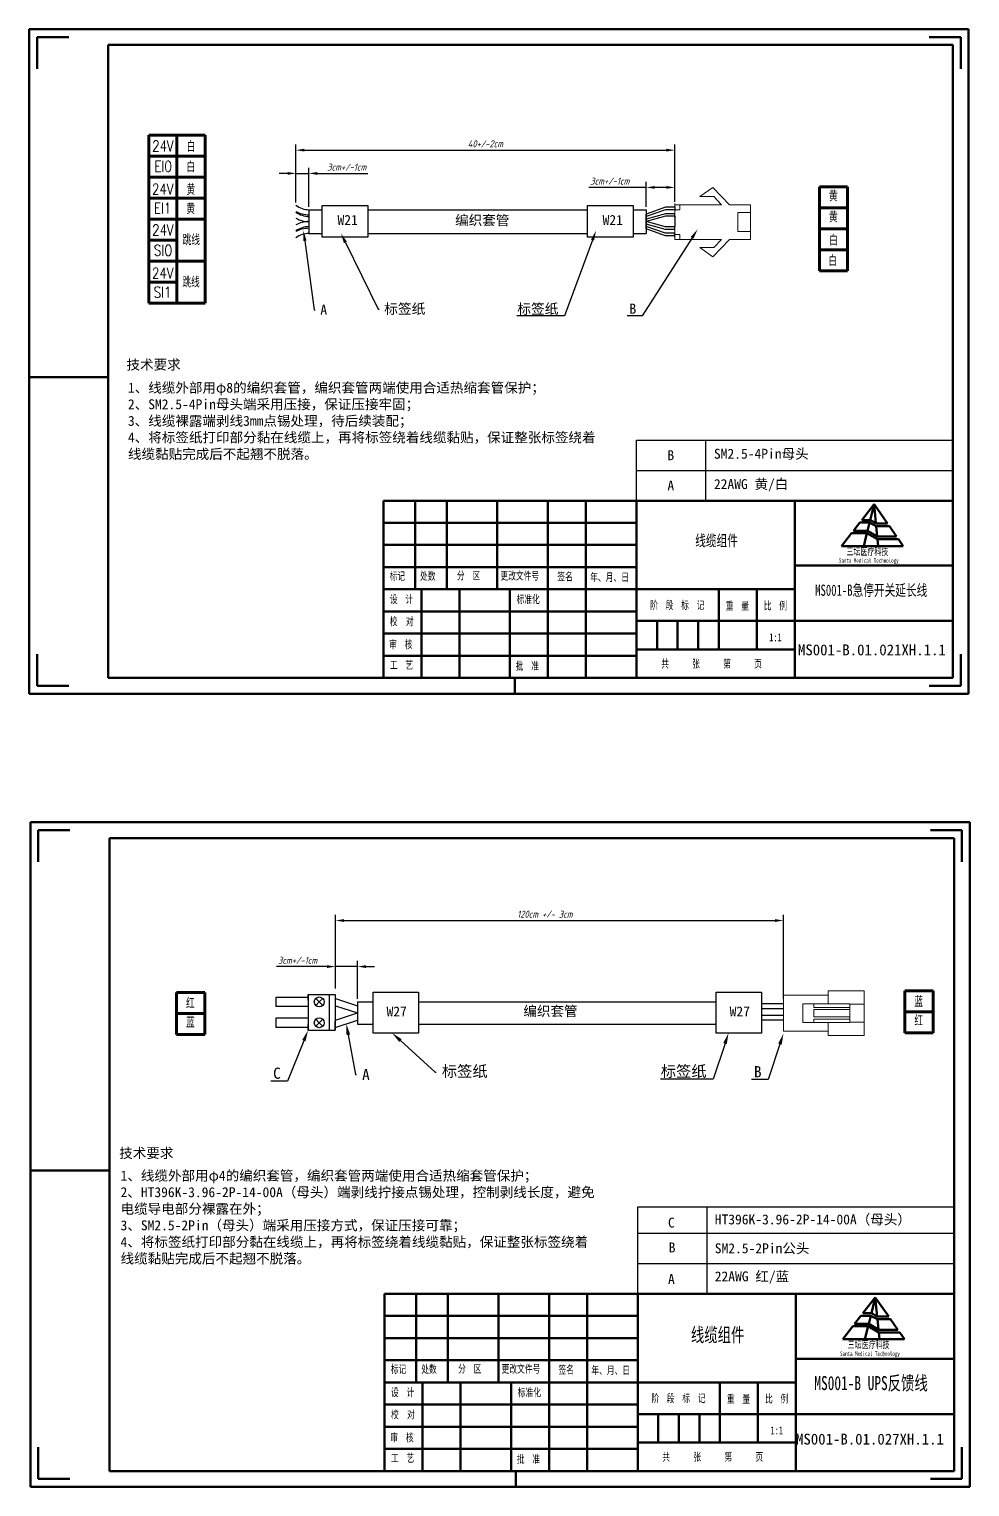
# Model space of a CAD drawing. Header units: millimetres. Extents: x 15931 to 18096, y 1463 to 3040.
# Drawn here: x 16667 to 17003, y 1718 to 2238 of the extents above; entities that cross this region are included whole.
import ezdxf
from ezdxf import colors
from ezdxf.entities.mleader import LeaderData, LeaderLine
from ezdxf.enums import TextEntityAlignment as Align
from ezdxf.math import Vec2, Vec3

# ---------------------------------------------------------------- set-up
doc = ezdxf.new("R2010")
doc.units = ezdxf.units.MM
doc.layers.add('7标注层', color=4, linetype='Continuous')
doc.layers.add('dim', color=82, linetype='Continuous', lineweight=9)
doc.layers.add('总内框线', color=7, linetype='Continuous', lineweight=50)
doc.styles.add('GB', font='gbeitc.shx', dxfattribs={"bigfont": 'gbcbig.shx'})
doc.styles.add('SLDTEXTSTYLE1', font='TXT', dxfattribs={"width": 0.7})
doc.styles.get("Standard").update_dxf_attribs({"font": 'simfang.ttf'})
doc.styles.add('TXT08', font='txt.shx', dxfattribs={"width": 0.8, "bigfont": 'gbcbig.shx'})
doc.dimstyles.new('GB', dxfattribs={"dimtxt": 2.5, "dimasz": 3, "dimexe": 2, "dimexo": 1, "dimgap": 1, "dimtad": 1, "dimtoh": 1, "dimdsep": 46, "dimtxsty": 'GB', "dimcen": 2.5, "dimclrd": 1, "dimclre": 3, "dimclrt": 6, "dimadec": 0, "dimazin": 0, "dimtfac": 1, "dimtmove": 0, "dimatfit": 3, "dimfxl": 4, "dimarcsym": 0})

# ---------------------------------------------------------------- blocks, each defined once
blk = doc.blocks.new('*D376')
at = {"color": 3, "lineweight": -2, "transparency": 16777216}
for p, q in [((16762.33, 2176.34), (16762.33, 2197.05)), ((16897.7, 2176.55), (16897.7, 2197.05))]:
    blk.add_line(p, q, dxfattribs=at)
at = {"color": 1, "lineweight": -2, "transparency": 16777216}
blk.add_line((16765.33, 2195.05), (16894.7, 2195.05), dxfattribs=at)
at = {"color": 1, "transparency": 16777216}
for points in [[(16765.33, 2195.55), (16765.33, 2194.55), (16762.33, 2195.05)], [(16894.7, 2195.55), (16894.7, 2194.55), (16897.7, 2195.05)]]:
    blk.add_solid(points, dxfattribs=at)
at = {"layer": 'Defpoints', "color": 0, "transparency": 16777216}
for p in [(16897.7, 2195.05), (16762.33, 2175.34), (16897.7, 2175.55)]:
    blk.add_point(p, dxfattribs=at)
at = {"color": 6, "transparency": 16777216, "insert": (16830.02, 2197.3), "char_height": 2.5, "attachment_point": 5, "style": 'GB'}
blk.add_mtext('40+/-2cm', dxfattribs=at)
blk = doc.blocks.new('*D377')
at = {"layer": '7标注层', "color": 3, "lineweight": -2, "transparency": 16777216}
for p, q in [((16762.33, 2176.34), (16762.33, 2188.74)), ((16766.93, 2174.78), (16766.93, 2188.74))]:
    blk.add_line(p, q, dxfattribs=at)
at = {"layer": '7标注层', "color": 1, "lineweight": -2, "transparency": 16777216}
for p, q in [((16759.33, 2186.74), (16756.33, 2186.74)), ((16762.33, 2186.74), (16766.93, 2186.74)), ((16769.93, 2186.74), (16788, 2186.74))]:
    blk.add_line(p, q, dxfattribs=at)
at = {"layer": '7标注层', "color": 1, "transparency": 16777216}
for points in [[(16759.33, 2187.24), (16759.33, 2186.24), (16762.33, 2186.74)], [(16769.93, 2187.24), (16769.93, 2186.24), (16766.93, 2186.74)]]:
    blk.add_solid(points, dxfattribs=at)
at = {"layer": 'Defpoints', "color": 0, "transparency": 16777216}
for p in [(16766.93, 2186.74), (16762.33, 2175.34), (16766.93, 2173.78)]:
    blk.add_point(p, dxfattribs=at)
at = {"layer": '7标注层', "color": 6, "transparency": 16777216, "insert": (16780.47, 2188.99), "char_height": 2.5, "attachment_point": 5, "style": 'GB'}
blk.add_mtext('3cm+/-1cm', dxfattribs=at)
blk = doc.blocks.new('*D378')
at = {"layer": '7标注层', "color": 1, "lineweight": -2, "transparency": 16777216}
for p, q in [((16887.46, 2181.74), (16866.94, 2181.74)), ((16894.7, 2181.74), (16890.46, 2181.74))]:
    blk.add_line(p, q, dxfattribs=at)
at = {"layer": '7标注层', "color": 3, "lineweight": -2, "transparency": 16777216}
for p, q in [((16887.46, 2174.78), (16887.46, 2183.74)), ((16897.7, 2176.55), (16897.7, 2183.74))]:
    blk.add_line(p, q, dxfattribs=at)
at = {"layer": '7标注层', "color": 1, "transparency": 16777216}
for points in [[(16890.46, 2182.24), (16890.46, 2181.24), (16887.46, 2181.74)], [(16894.7, 2182.24), (16894.7, 2181.24), (16897.7, 2181.74)]]:
    blk.add_solid(points, dxfattribs=at)
at = {"layer": 'Defpoints', "color": 0, "transparency": 16777216}
for p in [(16897.7, 2181.74), (16887.46, 2173.78), (16897.7, 2175.55)]:
    blk.add_point(p, dxfattribs=at)
at = {"layer": '7标注层', "color": 6, "transparency": 16777216, "insert": (16874.47, 2183.99), "char_height": 2.5, "attachment_point": 5, "style": 'GB'}
blk.add_mtext('3cm+/-1cm', dxfattribs=at)
blk = doc.blocks.new('*D401')
at = {"color": 1, "lineweight": -2, "transparency": 16777216}
for p, q in [((16773.45, 1903.43), (16755.38, 1903.43)), ((16784.37, 1903.43), (16776.45, 1903.43)), ((16787.37, 1903.43), (16790.37, 1903.43))]:
    blk.add_line(p, q, dxfattribs=at)
at = {"color": 3, "lineweight": -2, "transparency": 16777216}
for p, q in [((16776.45, 1895.62), (16776.45, 1905.43)), ((16784.37, 1891.87), (16784.37, 1905.43))]:
    blk.add_line(p, q, dxfattribs=at)
at = {"color": 1, "transparency": 16777216}
for points in [[(16773.45, 1903.93), (16773.45, 1902.93), (16776.45, 1903.43)], [(16787.37, 1903.93), (16787.37, 1902.93), (16784.37, 1903.43)]]:
    blk.add_solid(points, dxfattribs=at)
at = {"layer": 'Defpoints', "color": 0, "transparency": 16777216}
for p in [(16776.45, 1903.43), (16776.45, 1894.62), (16784.37, 1890.87)]:
    blk.add_point(p, dxfattribs=at)
at = {"color": 6, "transparency": 16777216, "insert": (16762.91, 1905.68), "char_height": 2.5, "attachment_point": 5, "style": 'GB'}
blk.add_mtext('3cm+/-1cm', dxfattribs=at)
blk = doc.blocks.new('*D400')
at = {"color": 3, "lineweight": -2, "transparency": 16777216}
for p, q in [((16776.45, 1895.62), (16776.45, 1921.88)), ((16936.53, 1891.87), (16936.53, 1921.88))]:
    blk.add_line(p, q, dxfattribs=at)
at = {"color": 1, "lineweight": -2, "transparency": 16777216}
blk.add_line((16779.45, 1919.88), (16933.53, 1919.88), dxfattribs=at)
at = {"color": 1, "transparency": 16777216}
for points in [[(16779.45, 1920.38), (16779.45, 1919.38), (16776.45, 1919.88)], [(16933.53, 1920.38), (16933.53, 1919.38), (16936.53, 1919.88)]]:
    blk.add_solid(points, dxfattribs=at)
at = {"layer": 'Defpoints', "color": 0, "transparency": 16777216}
for p in [(16936.53, 1919.88), (16776.45, 1894.62), (16936.53, 1890.87)]:
    blk.add_point(p, dxfattribs=at)
at = {"color": 6, "transparency": 16777216, "insert": (16851.26, 1922.13), "char_height": 2.5, "attachment_point": 5, "style": 'GB'}
blk.add_mtext('120cm +/- 3cm', dxfattribs=at)

msp = doc.modelspace()

# ---------------------------------------------------------------- linework, layer by layer
at = {"color": 3, "lineweight": 60}
for p, q in [((16709.775, 2200.427), (16709.775, 2185.427)), ((16719.807, 2200.427), (16709.775, 2200.427)), ((16719.807, 2200.427), (16719.807, 2185.427)), ((16729.84, 2200.427), (16719.807, 2200.427)), ((16719.807, 2200.427), (16719.807, 2185.427)), ((16729.84, 2200.427), (16729.84, 2185.427)), ((16719.807, 2192.927), (16709.775, 2192.927)), ((16729.84, 2192.927), (16719.807, 2192.927)), ((16719.807, 2185.427), (16709.775, 2185.427)), ((16709.775, 2170.427), (16709.775, 2185.427)), ((16729.84, 2185.427), (16719.807, 2185.427)), ((16719.807, 2170.427), (16719.807, 2185.427)), ((16719.807, 2170.427), (16719.807, 2185.427)), ((16719.807, 2185.427), (16719.807, 2170.427)), ((16729.84, 2170.427), (16729.84, 2185.427)), ((16729.84, 2185.427), (16729.84, 2170.427)), ((16949.393, 2181.965), (16949.393, 2166.965)), ((16959.425, 2181.965), (16949.393, 2181.965)), ((16949.393, 2181.965), (16949.393, 2166.965)), ((16959.425, 2181.965), (16959.425, 2166.965)), ((16719.807, 2177.927), (16709.775, 2177.927)), ((16729.84, 2177.927), (16719.807, 2177.927)), ((16959.425, 2174.465), (16949.393, 2174.465)), ((16719.807, 2170.427), (16709.775, 2170.427)), ((16709.775, 2170.427), (16709.775, 2155.427)), ((16719.807, 2170.427), (16709.775, 2170.427)), ((16729.84, 2170.427), (16719.807, 2170.427)), ((16719.807, 2170.427), (16719.807, 2155.427)), ((16729.84, 2170.427), (16719.807, 2170.427)), ((16719.807, 2170.427), (16719.807, 2155.427)), ((16729.84, 2170.427), (16729.84, 2155.427)), ((16959.425, 2166.965), (16949.393, 2166.965)), ((16949.393, 2166.965), (16949.393, 2151.965)), ((16959.425, 2166.965), (16949.393, 2166.965)), ((16949.393, 2166.965), (16949.393, 2151.965)), ((16959.425, 2166.965), (16959.425, 2151.965)), ((16719.807, 2162.927), (16709.775, 2162.927)), ((16959.425, 2159.465), (16949.393, 2159.465)), ((16949.393, 2159.465), (16949.393, 2151.965)), ((16949.393, 2159.465), (16949.393, 2151.965)), ((16959.425, 2159.465), (16959.425, 2151.965)), ((16719.807, 2155.427), (16709.775, 2155.427)), ((16709.775, 2140.427), (16709.775, 2155.427)), ((16729.84, 2155.427), (16719.807, 2155.427)), ((16719.807, 2140.427), (16719.807, 2155.427)), ((16719.807, 2140.427), (16719.807, 2155.427)), ((16719.807, 2155.427), (16719.807, 2140.427)), ((16729.84, 2140.427), (16729.84, 2155.427)), ((16729.84, 2155.427), (16729.84, 2140.427)), ((16959.425, 2151.965), (16949.393, 2151.965)), ((16719.807, 2147.927), (16709.775, 2147.927)), ((16719.807, 2140.427), (16709.775, 2140.427)), ((16729.84, 2140.427), (16719.807, 2140.427)), ((16729.722, 1894.173), (16719.69, 1894.173)), ((16719.69, 1879.173), (16719.69, 1894.173)), ((16729.722, 1894.173), (16729.722, 1879.173)), ((16989.977, 1894.778), (16979.945, 1894.778)), ((16979.945, 1879.778), (16979.945, 1894.778)), ((16989.977, 1894.778), (16989.977, 1879.778)), ((16729.722, 1886.673), (16719.69, 1886.673)), ((16989.977, 1887.278), (16979.945, 1887.278)), ((16989.977, 1879.778), (16979.945, 1879.778)), ((16729.722, 1879.173), (16719.69, 1879.173))]:
    msp.add_line(p, q, dxfattribs=at)
at = {"color": 7, "linetype": 'Continuous', "lineweight": 15}
for p, q in [((16911.342, 2181.735), (16906.64, 2178.44)), ((16917.281, 2175.548), (16911.342, 2181.735)), ((16906.64, 2178.44), (16911.597, 2178.44)), ((16911.597, 2178.44), (16914.373, 2175.548)), ((16897.702, 2163.141), (16897.702, 2175.941)), ((16899.502, 2175.548), (16897.702, 2175.548)), ((16897.702, 2175.548), (16897.702, 2173.748)), ((16897.702, 2173.748), (16899.502, 2173.748)), ((16897.702, 2164.973), (16897.702, 2173.748)), ((16899.502, 2173.748), (16899.502, 2175.548)), ((16899.502, 2175.548), (16914.373, 2175.548)), ((16917.281, 2175.548), (16924.702, 2175.548)), ((16924.702, 2172.735), (16920.202, 2172.735)), ((16920.202, 2172.735), (16920.202, 2165.985)), ((16924.702, 2172.735), (16924.702, 2175.548)), ((16924.702, 2172.735), (16924.702, 2165.985)), ((16924.702, 2165.985), (16920.202, 2165.985)), ((16924.702, 2163.173), (16924.702, 2165.985)), ((16899.502, 2164.973), (16897.702, 2164.973)), ((16897.702, 2164.973), (16897.702, 2163.173)), ((16897.702, 2163.173), (16899.502, 2163.173)), ((16899.502, 2163.173), (16899.502, 2164.973)), ((16899.502, 2163.173), (16914.373, 2163.173)), ((16911.342, 2156.985), (16917.281, 2163.173)), ((16914.373, 2163.173), (16911.597, 2160.28)), ((16917.281, 2163.173), (16924.702, 2163.173)), ((16906.64, 2160.28), (16911.342, 2156.985)), ((16911.597, 2160.28), (16906.64, 2160.28)), ((16936.53, 1880.38), (16936.53, 1893.18)), ((16936.53, 1893.18), (16952.53, 1893.18)), ((16947.41, 1890.14), (16943.41, 1890.14)), ((16943.41, 1890.14), (16943.41, 1883.42)), ((16947.41, 1890.14), (16947.41, 1888.86)), ((16960.21, 1890.14), (16947.41, 1890.14)), ((16965.33, 1894.78), (16952.53, 1894.78)), ((16952.53, 1894.78), (16952.53, 1890.14)), ((16960.21, 1888.86), (16960.21, 1890.14)), ((16965.33, 1894.78), (16965.33, 1889.98)), ((16947.41, 1888.86), (16960.21, 1888.86)), ((16960.21, 1888.06), (16947.41, 1888.06)), ((16947.41, 1888.06), (16947.41, 1885.5)), ((16947.41, 1885.5), (16960.21, 1885.5)), ((16965.33, 1889.98), (16960.21, 1889.98)), ((16960.21, 1888.86), (16960.21, 1888.06)), ((16960.21, 1885.5), (16960.21, 1888.06)), ((16960.21, 1885.5), (16960.21, 1884.7)), ((16965.33, 1883.58), (16965.33, 1889.98)), ((16936.53, 1880.38), (16952.53, 1880.38)), ((16947.41, 1883.42), (16943.41, 1883.42)), ((16960.21, 1884.7), (16947.41, 1884.7)), ((16947.41, 1884.7), (16947.41, 1883.42)), ((16947.41, 1883.42), (16960.21, 1883.42)), ((16952.53, 1883.42), (16952.53, 1878.78)), ((16960.21, 1883.42), (16960.21, 1884.7)), ((16960.21, 1883.58), (16965.33, 1883.58)), ((16965.33, 1883.58), (16965.33, 1878.78)), ((16965.33, 1878.78), (16952.53, 1878.78))]:
    msp.add_line(p, q, dxfattribs=at)
for p, q in [((16766.932, 2173.783), (16766.932, 2165.313)), ((16766.932, 2173.783), (16771.735, 2173.783)), ((16788.066, 2173.783), (16809.28, 2173.783)), ((16788.066, 2173.783), (16843.634, 2173.783)), ((16843.634, 2173.783), (16866.447, 2173.783)), ((16882.778, 2173.783), (16887.464, 2173.783)), ((16894.397, 2174.662), (16887.464, 2172.215)), ((16887.464, 2173.783), (16887.464, 2165.313)), ((16894.397, 2173.773), (16887.464, 2171.326)), ((16894.397, 2172.329), (16887.464, 2170.437)), ((16887.464, 2171.326), (16887.464, 2172.215)), ((16894.397, 2171.416), (16887.464, 2169.548)), ((16887.464, 2170.437), (16887.464, 2171.326)), ((16897.702, 2174.662), (16894.397, 2174.662)), ((16897.702, 2173.773), (16894.397, 2173.773)), ((16897.702, 2172.329), (16894.397, 2172.329)), ((16897.702, 2171.416), (16894.397, 2171.416)), ((16897.702, 2174.743), (16897.702, 2173.321)), ((16897.702, 2170.985), (16897.702, 2172.407)), ((16897.702, 2171.416), (16897.702, 2167.666)), ((16887.464, 2169.548), (16887.464, 2170.437)), ((16894.397, 2167.666), (16887.464, 2169.548)), ((16887.464, 2168.659), (16887.464, 2169.548)), ((16894.397, 2166.753), (16887.464, 2168.659)), ((16887.464, 2167.771), (16887.464, 2168.659)), ((16887.464, 2166.882), (16887.464, 2167.771)), ((16894.397, 2165.334), (16887.464, 2167.771)), ((16894.397, 2164.422), (16887.464, 2166.882)), ((16897.702, 2167.666), (16894.397, 2167.666)), ((16897.702, 2166.753), (16894.397, 2166.753)), ((16897.702, 2170.985), (16897.702, 2167.735)), ((16897.702, 2170.985), (16897.702, 2168.097)), ((16897.702, 2166.313), (16897.702, 2167.735)), ((16766.932, 2165.313), (16771.735, 2165.313)), ((16788.066, 2165.313), (16809.28, 2165.313)), ((16788.066, 2165.313), (16840.853, 2165.313)), ((16840.853, 2165.313), (16866.447, 2165.313)), ((16882.778, 2165.313), (16887.464, 2165.313)), ((16897.702, 2165.334), (16894.397, 2165.334)), ((16897.702, 2164.422), (16894.397, 2164.422)), ((16897.702, 2163.977), (16897.702, 2165.399)), ((16884.017, 2080.668), (16884.017, 2091.496)), ((16884.017, 2091.496), (16997.096, 2091.496)), ((16908.816, 2080.668), (16908.816, 2091.496)), ((16884.017, 2069.84), (16884.017, 2080.668)), ((16884.017, 2080.668), (16997.096, 2080.668)), ((16908.816, 2069.84), (16908.816, 2080.668)), ((16766.655, 1892.447), (16755.142, 1892.447)), ((16755.142, 1892.447), (16755.142, 1890.24)), ((16755.142, 1892.447), (16755.142, 1889.188)), ((16766.655, 1893.514), (16766.655, 1880.665)), ((16766.655, 1893.514), (16776.298, 1893.514)), ((16766.655, 1891.381), (16766.655, 1893.514)), ((16770.64, 1890.818), (16769.398, 1892.059)), ((16770.64, 1890.818), (16769.398, 1889.576)), ((16770.64, 1890.818), (16771.881, 1892.059)), ((16770.64, 1890.818), (16771.881, 1889.576)), ((16774.154, 1893.514), (16774.154, 1880.665)), ((16776.298, 1893.514), (16776.298, 1880.665)), ((16776.298, 1893.514), (16776.298, 1887.089)), ((16776.298, 1893.514), (16776.298, 1890.301)), ((16776.449, 1892.034), (16784.368, 1889.443)), ((16784.368, 1890.868), (16784.368, 1882.846)), ((16784.368, 1890.868), (16789.914, 1890.868)), ((16806.135, 1890.868), (16912.499, 1890.868)), ((16928.721, 1892.72), (16928.721, 1881.128)), ((16936.53, 1890.08), (16928.721, 1890.08)), ((16766.655, 1889.188), (16755.142, 1889.188)), ((16755.142, 1884.991), (16755.142, 1881.731)), ((16766.655, 1884.991), (16755.142, 1884.991)), ((16776.298, 1887.089), (16776.298, 1880.665)), ((16776.449, 1889.447), (16784.368, 1886.857)), ((16776.449, 1884.266), (16784.368, 1886.857)), ((16784.368, 1889.443), (16784.368, 1886.857)), ((16784.368, 1886.857), (16784.368, 1884.27)), ((16936.53, 1888.311), (16928.721, 1888.311)), ((16936.53, 1885.952), (16928.721, 1885.952)), ((16766.655, 1881.731), (16755.142, 1881.731)), ((16766.655, 1880.665), (16766.655, 1882.797)), ((16766.655, 1880.665), (16776.298, 1880.665)), ((16770.64, 1883.361), (16769.398, 1884.602)), ((16770.64, 1883.361), (16769.398, 1882.119)), ((16770.64, 1883.361), (16771.881, 1884.602)), ((16770.64, 1883.361), (16771.881, 1882.119)), ((16776.293, 1881.679), (16784.368, 1884.27)), ((16776.298, 1880.665), (16776.298, 1883.877)), ((16784.368, 1882.846), (16789.914, 1882.846)), ((16806.135, 1882.846), (16910.122, 1882.846)), ((16875.423, 1882.846), (16912.499, 1882.846)), ((16936.53, 1884.34), (16928.721, 1884.34)), ((16884.444, 1786.555), (16884.444, 1817.562)), ((16884.444, 1817.562), (16997.523, 1817.562)), ((16909.242, 1786.555), (16909.242, 1817.562)), ((16884.444, 1808.21), (16997.523, 1808.21)), ((16884.444, 1797.382), (16997.523, 1797.382))]:
    msp.add_line(p, q)
for points in [[(16771.735, 2175.233), (16788.066, 2175.233), (16788.066, 2164.009), (16771.735, 2164.009)], [(16866.447, 2175.233), (16882.778, 2175.233), (16882.778, 2164.009), (16866.447, 2164.009)], [(16789.914, 1894.33), (16806.135, 1894.33), (16806.135, 1879.7), (16789.914, 1879.7)], [(16912.499, 1894.33), (16928.721, 1894.33), (16928.721, 1879.7), (16912.499, 1879.7)]]:
    msp.add_lwpolyline(points, close=True)
for centre in [(16770.64, 1890.818), (16770.64, 1883.361)]:
    msp.add_circle(centre, 1.756)
for centre, radius, start, end in [((16766.986, 2181.506), 7.723, 232.92852, 269.59496), ((16766.844, 2181.157), 9.18, 240.55069, 270.54564), ((16766.986, 2179.077), 7.723, 232.92852, 269.59496), ((16766.844, 2178.728), 9.18, 240.55069, 270.54564), ((16766.844, 2160.369), 9.18, 89.45436, 119.44931), ((16766.986, 2160.02), 7.723, 90.40504, 127.07148), ((16766.844, 2157.94), 9.18, 89.45436, 119.44931), ((16766.986, 2157.591), 7.723, 90.40504, 127.07148)]:
    msp.add_arc(centre, radius, start, end)
at = {"layer": '总内框线', "color": 4}
for p, q in [((16666.99, 2238.262), (17002.704, 2238.262)), ((16666.99, 2000.889), (16666.99, 2238.262)), ((17002.704, 2238.262), (17002.704, 2000.889)), ((17002.704, 2000.889), (16666.99, 2000.889)), ((16667.417, 1954.977), (17003.131, 1954.977)), ((16667.417, 1717.603), (16667.417, 1954.977)), ((17003.131, 1954.977), (17003.131, 1717.603)), ((17003.131, 1717.603), (16667.417, 1717.603))]:
    msp.add_line(p, q, dxfattribs=at)
at = {"layer": '总内框线'}
for p, q in [((16669.816, 2235.436), (16681.119, 2235.436)), ((16669.816, 2235.436), (16669.816, 2224.133)), ((16999.894, 2235.443), (16988.59, 2235.443)), ((16999.894, 2235.443), (16999.894, 2224.139)), ((16695.249, 2232.611), (16997.052, 2232.611)), ((16695.249, 2006.541), (16695.249, 2232.611)), ((16997.052, 2232.611), (16997.052, 2006.541)), ((16666.99, 2113.924), (16695.249, 2113.924)), ((16793.589, 2069.84), (16997.052, 2069.84)), ((16793.589, 2006.541), (16793.589, 2069.84)), ((16804.893, 2069.84), (16804.893, 2038.19)), ((16816.196, 2069.84), (16816.196, 2038.19)), ((16834.282, 2069.84), (16834.282, 2038.19)), ((16852.368, 2069.84), (16852.368, 2038.19)), ((16865.932, 2069.84), (16865.932, 2006.541)), ((16884.017, 2069.84), (16884.017, 2006.541)), ((16940.535, 2006.541), (16940.535, 2069.84)), ((16997.052, 2069.84), (16997.052, 2006.541)), ((16793.589, 2061.928), (16884.017, 2061.928)), ((16793.589, 2054.015), (16884.017, 2054.015)), ((16940.535, 2046.668), (16997.052, 2046.668)), ((16793.589, 2046.103), (16884.017, 2046.103)), ((16793.589, 2038.19), (16940.535, 2038.19)), ((16807.154, 2038.19), (16807.154, 2006.541)), ((16820.718, 2038.19), (16820.718, 2006.541)), ((16838.803, 2038.19), (16838.803, 2006.541)), ((16852.368, 2038.19), (16852.368, 2006.541)), ((16913.406, 2016.714), (16913.406, 2038.19)), ((16926.971, 2016.714), (16926.971, 2038.19)), ((16793.589, 2030.278), (16884.017, 2030.278)), ((16884.017, 2026.887), (16940.535, 2026.887)), ((16891.365, 2026.887), (16891.365, 2016.714)), ((16898.712, 2026.887), (16898.712, 2016.714)), ((16906.059, 2026.887), (16906.059, 2016.714)), ((16940.535, 2026.887), (16997.052, 2026.887)), ((16793.589, 2022.365), (16884.017, 2022.365)), ((16669.816, 2003.715), (16669.816, 2015.018)), ((16884.017, 2016.714), (16940.535, 2016.714)), ((16999.894, 2003.709), (16999.894, 2015.012)), ((16793.589, 2014.453), (16884.017, 2014.453)), ((16997.052, 2006.541), (16695.249, 2006.541)), ((16997.052, 2006.541), (16793.589, 2006.541)), ((16840.499, 2006.541), (16840.499, 2000.889)), ((16669.816, 2003.715), (16681.119, 2003.715)), ((16999.894, 2003.709), (16988.59, 2003.709)), ((16670.242, 1952.151), (16681.546, 1952.151)), ((16670.242, 1952.151), (16670.242, 1940.847)), ((16695.675, 1949.325), (16997.479, 1949.325)), ((16695.675, 1723.255), (16695.675, 1949.325)), ((17000.32, 1952.157), (16989.017, 1952.157)), ((16997.479, 1949.325), (16997.479, 1723.255)), ((17000.32, 1952.157), (17000.32, 1940.853)), ((16667.417, 1830.638), (16695.675, 1830.638)), ((16794.016, 1786.555), (16997.479, 1786.555)), ((16794.016, 1723.255), (16794.016, 1786.555)), ((16805.319, 1786.555), (16805.319, 1754.905)), ((16816.623, 1786.555), (16816.623, 1754.905)), ((16834.708, 1786.555), (16834.708, 1754.905)), ((16852.794, 1786.555), (16852.794, 1754.905)), ((16866.358, 1786.555), (16866.358, 1723.255)), ((16884.444, 1786.555), (16884.444, 1723.255)), ((16940.961, 1723.255), (16940.961, 1786.555)), ((16997.479, 1786.555), (16997.479, 1723.255)), ((16794.016, 1778.642), (16884.444, 1778.642)), ((16794.016, 1770.73), (16884.444, 1770.73)), ((16794.016, 1762.817), (16884.444, 1762.817)), ((16940.961, 1763.382), (16997.479, 1763.382)), ((16794.016, 1754.905), (16940.961, 1754.905)), ((16807.58, 1754.905), (16807.58, 1723.255)), ((16821.144, 1754.905), (16821.144, 1723.255)), ((16839.23, 1754.905), (16839.23, 1723.255)), ((16852.794, 1754.905), (16852.794, 1723.255)), ((16913.833, 1733.428), (16913.833, 1754.905)), ((16927.397, 1733.428), (16927.397, 1754.905)), ((16794.016, 1746.992), (16884.444, 1746.992)), ((16794.016, 1739.08), (16884.444, 1739.08)), ((16884.444, 1743.601), (16940.961, 1743.601)), ((16891.791, 1743.601), (16891.791, 1733.428)), ((16899.138, 1743.601), (16899.138, 1733.428)), ((16906.486, 1743.601), (16906.486, 1733.428)), ((16940.961, 1743.601), (16997.479, 1743.601)), ((16670.242, 1720.429), (16670.242, 1731.733)), ((16794.016, 1731.167), (16884.444, 1731.167)), ((16884.444, 1733.428), (16940.961, 1733.428)), ((17000.32, 1720.423), (17000.32, 1731.727)), ((16670.242, 1720.429), (16681.546, 1720.429)), ((16997.479, 1723.255), (16695.675, 1723.255)), ((16997.479, 1723.255), (16794.016, 1723.255)), ((16840.925, 1723.255), (16840.925, 1717.603)), ((17000.32, 1720.423), (16989.017, 1720.423))]:
    msp.add_line(p, q, dxfattribs=at)
at = {"layer": '总内框线', "color": 1}
for p, q in [((16968.907, 2068.552), (16964.511, 2062.914)), ((16968.907, 2068.552), (16967.5, 2062.889)), ((16973.719, 2061.674), (16968.907, 2068.552)), ((16968.907, 2068.552), (16969.586, 2061.753)), ((16963.798, 2062), (16961.536, 2059.099)), ((16963.798, 2062), (16967.239, 2062)), ((16964.511, 2062.914), (16967.453, 2062.914)), ((16967.275, 2061.982), (16966.558, 2059.095)), ((16967.239, 2062), (16969.645, 2060.757)), ((16967.453, 2062.914), (16969.731, 2061.674)), ((16960.89, 2058.27), (16957.28, 2053.64)), ((16960.89, 2058.27), (16966.325, 2058.27)), ((16961.536, 2059.099), (16966.551, 2059.099)), ((16966.35, 2058.256), (16965.203, 2053.64)), ((16966.325, 2058.27), (16970.128, 2056.067)), ((16966.551, 2059.099), (16970.177, 2057.028)), ((16969.645, 2060.757), (16974.361, 2060.757)), ((16969.686, 2060.757), (16970.051, 2057.1)), ((16969.731, 2061.674), (16973.719, 2061.674)), ((16970.177, 2057.028), (16976.969, 2057.028)), ((16976.969, 2057.028), (16974.361, 2060.757)), ((16957.28, 2053.64), (16979.339, 2053.64)), ((16970.128, 2056.067), (16977.641, 2056.067)), ((16970.154, 2056.067), (16970.397, 2053.64)), ((16979.339, 2053.64), (16977.641, 2056.067)), ((16969.333, 1785.266), (16964.938, 1779.629)), ((16969.333, 1785.266), (16967.927, 1779.603)), ((16974.145, 1778.389), (16969.333, 1785.266)), ((16969.333, 1785.266), (16970.013, 1778.468)), ((16964.225, 1778.715), (16961.962, 1775.813)), ((16961.962, 1775.813), (16966.977, 1775.813)), ((16964.225, 1778.715), (16967.665, 1778.715)), ((16964.938, 1779.629), (16967.88, 1779.629)), ((16966.977, 1775.813), (16970.603, 1773.743)), ((16967.702, 1778.696), (16966.984, 1775.809)), ((16967.665, 1778.715), (16970.071, 1777.471)), ((16967.88, 1779.629), (16970.157, 1778.389)), ((16970.071, 1777.471), (16974.787, 1777.471)), ((16970.112, 1777.471), (16970.477, 1773.815)), ((16970.157, 1778.389), (16974.145, 1778.389)), ((16977.395, 1773.743), (16974.787, 1777.471)), ((16961.316, 1774.985), (16957.706, 1770.355)), ((16957.706, 1770.355), (16979.766, 1770.355)), ((16961.316, 1774.985), (16966.752, 1774.985)), ((16966.776, 1774.971), (16965.63, 1770.355)), ((16966.752, 1774.985), (16970.554, 1772.782)), ((16970.554, 1772.782), (16978.068, 1772.782)), ((16970.581, 1772.782), (16970.823, 1770.355)), ((16970.603, 1773.743), (16977.395, 1773.743)), ((16979.766, 1770.355), (16978.068, 1772.782))]:
    msp.add_line(p, q, dxfattribs=at)

# ---------------------------------------------------------------- texts
at = {"layer": 'dim', "color": 6, "style": 'TXT08', "width": 0.8}
for s, height, p in [('24V', 3.8535, (16714.781, 2196.525)), ('白', 3.853, (16724.814, 2196.525)), ('EI0', 3.8535, (16714.866, 2189.266)), ('白', 3.853, (16724.765, 2189.266)), ('24V', 3.8535, (16714.713, 2181.138)), ('黄', 3.853, (16724.746, 2181.138)), ('黄', 3.853, (16724.717, 2174.314)), ('黄', 3.853, (16954.338, 2178.875)), ('EI1', 3.8535, (16714.685, 2174.314)), ('黄', 3.853, (16954.338, 2171.375)), ('24V', 3.8535, (16714.781, 2166.525)), ('SIO', 3.8535, (16714.866, 2159.266)), ('跳线', 3.8535, (16724.952, 2163.213)), ('白', 3.853, (16954.399, 2163.063)), ('白', 3.853, (16954.118, 2155.751)), ('24V', 3.8535, (16714.713, 2151.138)), ('SI1', 3.8535, (16714.685, 2144.314)), ('跳线', 3.8535, (16724.851, 2148.099)), ('红', 3.853, (16724.6, 1890.559)), ('蓝', 3.853, (16984.855, 1891.164)), ('蓝', 3.853, (16724.6, 1883.737)), ('红', 3.853, (16984.855, 1884.342))]:
    msp.add_text(s, height=height, dxfattribs=at).set_placement(p, align=Align.MIDDLE)
at = {"layer": '总内框线', "color": 6, "attachment_point": 1}
for s, insert, char_height, width, style in [('{\\fSimSun|b0|i0|c134|p54;W21}', (16777.18, 2171.896), 3.55114, 132.12967, 'GB'), ('{\\fSimSun|b0|i0|c134|p2;编织套管}', (16819.197, 2171.796), 3.55114, 132.12967, 'GB'), ('{\\fSimSun|b0|i0|c134|p54;W21}', (16871.891, 2171.896), 3.55114, 132.12967, 'GB'), ('{\\fSimSun|b0|i0|c134|p2;技术要求}', (16701.775, 2120.219), 3.55114, 132.12967, 'GB'), ('{\\fSimSun|b0|i0|c134|p54;1、线缆外部用φ8的编织套管，编织套管两端使用合适热缩套管保护；\\P2、SM2.5-4Pin母头端采用压接，保证压接牢固；\\P3、线缆裸露端剥线3mm点锡处理，待后续装配；\\P4、将标签纸打印部分黏在线缆上，再将标签绕着线缆黏贴，保证整张标签绕着线缆黏贴完成后不起翘不脱落。}', (16702.288, 2111.979), 3.55114, 169.10438, 'GB'), ('{\\fSimSun|b0|i0|c134|p2;B}', (16895.061, 2087.859), 3.55114, 8.0267, 'GB'), ('{\\fSimSun|b0|i0|c134|p54;SM2.5-4Pin母头}', (16911.684, 2088.375), 3.55114, 47.30749, 'GB'), ('{\\fSimSun|b0|i0|c134|p54;22AWG 黄/白}', (16911.684, 2077.548), 3.55114, 47.30749, 'GB'), ('{\\fSimSun|b0|i0|c134|p2;A}', (16895.061, 2077.031), 3.55114, 8.0267, 'GB'), ('{\\fSimSun|b0|i0|c134|p2;线缆组件}', (16904.984, 2057.58), 4, 94.62992, 'SLDTEXTSTYLE1'), ('{\\fSimSun|b0|i0|c134|p2;标记}', (16795.799, 2044.34), 2.82588, 105.14436, 'SLDTEXTSTYLE1'), ('{\\fSimSun|b0|i0|c134|p2;处数}', (16806.674, 2044.357), 2.82588, 105.14436, 'SLDTEXTSTYLE1'), ('{\\fSimSun|b0|i0|c134|p2;分\u3000区}', (16819.855, 2044.497), 2.82588, 105.14436, 'SLDTEXTSTYLE1'), ('{\\fSimSun|b0|i0|c134|p2;更改文件号}', (16835.38, 2044.435), 2.82588, 105.14436, 'SLDTEXTSTYLE1'), ('{\\fSimSun|b0|i0|c134|p2;签名}', (16855.709, 2044.144), 2.82588, 105.14436, 'SLDTEXTSTYLE1'), ('{\\fSimSun|b0|i0|c134|p2;年、月、日}', (16867.458, 2043.925), 2.82588, 105.14436, 'SLDTEXTSTYLE1'), ('{\\fSimSun|b0|i0|c134|p2;设\u3000计}', (16795.866, 2036.043), 2.82588, 105.14436, 'SLDTEXTSTYLE1'), ('{\\fSimSun|b0|i0|c134|p2;标准化}', (16841.164, 2036.026), 2.82588, 105.14436, 'SLDTEXTSTYLE1'), ('{\\fSimSun|b0|i0|c134|p54;MS001-B急停开关延长线}', (16947.87, 2039.861), 4, 94.62992, 'SLDTEXTSTYLE1'), ('{\\fSimSun|b0|i0|c134|p2;阶\u3000段\u3000标\u3000记}', (16888.882, 2033.954), 2.82588, 105.14436, 'SLDTEXTSTYLE1'), ('{\\fSimSun|b0|i0|c134|p2;重\u3000量}', (16915.878, 2033.696), 2.82588, 105.14436, 'SLDTEXTSTYLE1'), ('{\\fSimSun|b0|i0|c134|p2;比\u3000例}', (16929.501, 2033.775), 2.82588, 105.14436, 'SLDTEXTSTYLE1'), ('{\\fSimSun|b0|i0|c134|p2;校  对}', (16795.866, 2028.13), 2.82588, 105.14436, 'SLDTEXTSTYLE1'), ('{\\fSimSun|b0|i0|c134|p2;审\u3000核}', (16795.636, 2019.914), 2.82588, 105.14436, 'SLDTEXTSTYLE1'), ('{\\fSimSun|b0|i0|c134|p2;1:1}', (16931.463, 2022.471), 2.82588, 105.14436, 'SLDTEXTSTYLE1'), ('{\\fSimSun|b0|i0|c134|p54;\\W1;MS001-B.01.021XH.1.1}', (16941.706, 2018.497), 3.88422, 60.21792, 'SLDTEXTSTYLE1'), ('{\\fSimSun|b0|i0|c134|p2;工\u3000艺}', (16795.866, 2012.582), 2.82588, 105.14436, 'SLDTEXTSTYLE1'), ('{\\fSimSun|b0|i0|c134|p2;批\u3000准}', (16840.818, 2012.223), 2.82588, 105.14436, 'SLDTEXTSTYLE1'), ('{\\fSimSun|b0|i0|c134|p2;共\u3000\u3000\u3000张\u3000\u3000\u3000第\u3000\u3000\u3000页}', (16892.831, 2013.015), 2.82588, 105.14436, 'SLDTEXTSTYLE1'), ('{\\fSimSun|b0|i0|c134|p54;W27}', (16794.706, 1889.172), 3.55114, 8.0267, 'GB'), ('{\\fSimSun|b0|i0|c134|p2;编织套管}', (16843.589, 1889.307), 3.55114, 132.12967, 'GB'), ('{\\fSimSun|b0|i0|c134|p54;W27}', (16917.292, 1889.172), 3.55114, 8.0267, 'GB'), ('{\\fSimSun|b0|i0|c134|p2;技术要求}', (16699.177, 1838.593), 3.55114, 132.12967, 'GB'), ('{\\fSimSun|b0|i0|c134|p54;1、线缆外部用\\fSimSun|b0|i0|c134|p2;φ4\\fSimSun|b0|i0|c134|p54;的编织套管，编织套管两端使用合适热缩套管保护；\\P2、HT396K-3.96-2P-14-00A（母头）端剥线拧接点锡处理，控制剥线长度，避免电缆导电部分裸露在外；\\P3、SM2.5-2Pin（母头）端采用压接方式，保证压接可靠；\\P4、将标签纸打印部分黏在线缆上，再将标签绕着线缆黏贴，保证整张标签绕着线缆黏贴完成后不起翘不脱落。}', (16699.647, 1830.544), 3.551136, 169.10438, 'GB'), ('{\\fSimSun|b0|i0|c134|p2;C}', (16895.267, 1813.76), 3.55114, 8.0267, 'GB'), ('{\\fSimSun|b0|i0|c134|p54;HT396K-3.96-2P-14-00A（母头）}', (16911.973, 1814.898), 3.55114, 71.97677, 'GB'), ('{\\fSimSun|b0|i0|c134|p2;B}', (16895.526, 1804.881), 3.55114, 8.0267, 'GB'), ('{\\fSimSun|b0|i0|c134|p54;SM2.5-2Pin公头}', (16911.978, 1804.58), 3.55114, 64.25618, 'GB'), ('{\\fSimSun|b0|i0|c134|p2;A}', (16895.267, 1793.58), 3.55114, 8.0267, 'GB'), ('{\\fSimSun|b0|i0|c134|p54;22AWG 红/蓝}', (16911.973, 1794.551), 3.55114, 71.97677, 'GB'), ('{\\fSimSun|b0|i0|c134|p2;线缆组件}', (16903.468, 1774.419), 5, 94.62992, 'SLDTEXTSTYLE1'), ('{\\fSimSun|b0|i0|c134|p2;标记}', (16796.225, 1761.055), 2.82588, 105.14436, 'SLDTEXTSTYLE1'), ('{\\fSimSun|b0|i0|c134|p2;处数}', (16807.101, 1761.071), 2.82588, 105.14436, 'SLDTEXTSTYLE1'), ('{\\fSimSun|b0|i0|c134|p2;分\u3000区}', (16820.282, 1761.212), 2.82588, 105.14436, 'SLDTEXTSTYLE1'), ('{\\fSimSun|b0|i0|c134|p2;更改文件号}', (16835.807, 1761.15), 2.82588, 105.14436, 'SLDTEXTSTYLE1'), ('{\\fSimSun|b0|i0|c134|p2;签名}', (16856.135, 1760.858), 2.82588, 105.14436, 'SLDTEXTSTYLE1'), ('{\\fSimSun|b0|i0|c134|p2;年、月、日}', (16867.885, 1760.639), 2.82588, 105.14436, 'SLDTEXTSTYLE1'), ('{\\fSimSun|b0|i0|c134|p54;MS001-B UPS反馈线}', (16947.578, 1757.16), 5, 94.62992, 'SLDTEXTSTYLE1'), ('{\\fSimSun|b0|i0|c134|p2;设\u3000计}', (16796.293, 1752.757), 2.82588, 105.14436, 'SLDTEXTSTYLE1'), ('{\\fSimSun|b0|i0|c134|p2;标准化}', (16841.59, 1752.74), 2.82588, 105.14436, 'SLDTEXTSTYLE1'), ('{\\fSimSun|b0|i0|c134|p2;阶\u3000段\u3000标\u3000记}', (16889.309, 1750.669), 2.82588, 105.14436, 'SLDTEXTSTYLE1'), ('{\\fSimSun|b0|i0|c134|p2;重\u3000量}', (16916.305, 1750.411), 2.82588, 105.14436, 'SLDTEXTSTYLE1'), ('{\\fSimSun|b0|i0|c134|p2;比\u3000例}', (16929.928, 1750.489), 2.82588, 105.14436, 'SLDTEXTSTYLE1'), ('{\\fSimSun|b0|i0|c134|p2;校  对}', (16796.293, 1744.845), 2.82588, 105.14436, 'SLDTEXTSTYLE1'), ('{\\fSimSun|b0|i0|c134|p2;1:1}', (16931.89, 1739.186), 2.82588, 105.14436, 'SLDTEXTSTYLE1'), ('{\\fSimSun|b0|i0|c134|p2;审\u3000核}', (16796.062, 1736.629), 2.82588, 105.14436, 'SLDTEXTSTYLE1'), ('{\\fSimSun|b0|i0|c134|p54;\\W1;MS001-B.01.027XH.1.1}', (16941.015, 1736.596), 3.88422, 60.21792, 'SLDTEXTSTYLE1'), ('{\\fSimSun|b0|i0|c134|p2;工\u3000艺}', (16796.293, 1729.297), 2.82588, 105.14436, 'SLDTEXTSTYLE1'), ('{\\fSimSun|b0|i0|c134|p2;批\u3000准}', (16841.244, 1728.938), 2.82588, 105.14436, 'SLDTEXTSTYLE1'), ('{\\fSimSun|b0|i0|c134|p2;共\u3000\u3000\u3000张\u3000\u3000\u3000第\u3000\u3000\u3000页}', (16893.257, 1729.729), 2.82588, 105.14436, 'SLDTEXTSTYLE1')]:
    msp.add_mtext(s, dxfattribs=dict(at, insert=insert, char_height=char_height, width=width, style=style))
at = {"layer": '总内框线', "color": 5, "char_height": 2.54329, "width": 94.62992, "attachment_point": 1, "style": 'SLDTEXTSTYLE1'}
for insert in [(16959.035, 2052.941), (16959.462, 1769.655)]:
    msp.add_mtext('{\\fSimSun|b0|i0|c134|p2;三坛医疗科技}', dxfattribs=dict(at, insert=insert))
at = {"layer": '总内框线', "color": 5, "char_height": 1.55649, "attachment_point": 1, "style": 'SLDTEXTSTYLE1'}
for insert in [(16956.338, 2049.238), (16956.765, 1765.953)]:
    msp.add_mtext('Santa Medical Technology', dxfattribs=dict(at, insert=insert))

# ---------------------------------------------------------------- dimensions: what is measured, and where the dimension line sits
for base, p1, p2, text, picture, middle in [((16897.702, 2195.048), (16762.331, 2175.344), (16897.702, 2175.548), '40+/-2cm', '*D376', (16830.017, 2197.298)), ((16776.449, 1903.434), (16784.368, 1890.868), (16776.449, 1894.624), '3cm+/-1cm', '*D401', (16762.912, 1905.684))]:
    dim = msp.add_linear_dim(base=base, p1=p1, p2=p2, text=text, dimstyle='GB')
    dim.commit()
    dim.dimension.update_dxf_attribs({"geometry": picture, "text_midpoint": middle})
dim = msp.add_linear_dim(base=(16936.53, 1919.879), p1=(16776.449, 1894.624), p2=(16936.53, 1890.868), text='120cm +/- 3cm', dimstyle='GB')
dim.commit()
dim.dimension.update_dxf_attribs({"geometry": '*D400', "text_midpoint": (16851.265, 1919.879), "dimtype": 160})
at = {"layer": '7标注层'}
dim = msp.add_linear_dim(base=(16766.932, 2186.737), p1=(16762.331, 2175.344), p2=(16766.932, 2173.783), text='3cm+/-1cm', dimstyle='GB', dxfattribs=at)
dim.commit()
dim.dimension.update_dxf_attribs({"geometry": '*D377', "text_midpoint": (16780.468, 2188.987)})
dim = msp.add_linear_dim(base=(16897.702, 2181.735), p1=(16887.464, 2173.783), p2=(16897.702, 2175.548), text='3cm+/-1cm', dimstyle='GB', dxfattribs=at)
dim.commit()
dim.dimension.update_dxf_attribs({"geometry": '*D378', "text_midpoint": (16874.472, 2181.735), "dimtype": 160})

# ---------------------------------------------------------------- leaders
ml = msp.add_multileader_mtext('Standard')
ml.set_content('A', color=256)
ml.set_leader_properties()
ml.build(insert=Vec2(0, 0))
ml.multileader.update_dxf_attribs({"text_right_attachment_type": 6, "dogleg_length": 0.36, "arrow_head_size": 3.6})
ctx = ml.context
ctx.base_point, ctx.char_height, ctx.arrow_head_size, ctx.landing_gap_size, ctx.plane_origin = Vec3(16769.223, 2138.025), 3.6, 3.6, 1.8, Vec3(16738.762, 2133.338)
ctx.right_attachment = 6
notes = []
notes.append((ctx, [(1, (1, 1, 0), (16768.863, 2138.025), (1, 0), 0.36, [(0, [(16765.023, 2166.24)], 0, [])])]))
ctx.mtext.insert, ctx.mtext.flow_direction = Vec3(16771.023, 2139.825), 5
ml = msp.add_multileader_mtext('Standard')
ml.set_content('标签纸', color=256)
ml.set_leader_properties()
ml.build(insert=Vec2(0, 0))
ml.multileader.update_dxf_attribs({"text_right_attachment_type": 6, "dogleg_length": 0.36, "arrow_head_size": 3.6})
ctx = ml.context
ctx.base_point, ctx.char_height, ctx.arrow_head_size, ctx.landing_gap_size, ctx.plane_origin = Vec3(16839.292, 2138.091), 3.6, 3.6, 1.8, Vec3(16851.786, 2133.818)
ctx.right_attachment, ctx.text_align_type = 6, 2
notes.append((ctx, [(0, (1, 1, 0), (16858.254, 2135.859), (-1, 0), 0.324, [(0, [(16869.551, 2166.308)], 0, [])])]))
ctx.mtext.insert, ctx.mtext.alignment, ctx.mtext.flow_direction = Vec3(16856.13, 2140.179), 3, 5
ml = msp.add_multileader_mtext('Standard')
ml.set_content('B', color=256)
ml.set_leader_properties()
ml.build(insert=Vec2(0, 0))
ml.multileader.update_dxf_attribs({"text_right_attachment_type": 6, "dogleg_length": 0.36, "arrow_head_size": 3.6})
ctx = ml.context
ctx.base_point, ctx.char_height, ctx.arrow_head_size, ctx.landing_gap_size, ctx.plane_origin = Vec3(16879.758, 2138.423), 3.6, 3.6, 1.8, Vec3(16879.58, 2133.862)
ctx.right_attachment, ctx.text_align_type = 6, 2
notes.append((ctx, [(0, (1, 1, 0), (16886.048, 2135.903), (-1, 0), 0.324, [(0, [(16905.841, 2166.764)], 0, [])])]))
ctx.mtext.insert, ctx.mtext.alignment, ctx.mtext.flow_direction = Vec3(16883.924, 2140.223), 3, 5
ml = msp.add_multileader_mtext('Standard')
ml.set_content('标签纸', color=256)
ml.set_leader_properties()
ml.build(insert=Vec2(0, 0))
ml.multileader.update_dxf_attribs({"text_right_attachment_type": 6, "dogleg_length": 0.36, "arrow_head_size": 3.6})
ctx = ml.context
ctx.base_point, ctx.char_height, ctx.arrow_head_size, ctx.landing_gap_size, ctx.plane_origin = Vec3(16792.041, 2138.28), 3.6, 3.6, 1.8, Vec3(16776.778, 2133.818)
ctx.right_attachment = 6
notes.append((ctx, [(1, (1, 1, 0), (16791.681, 2138.28), (1, 0), 0.36, [(0, [(16778.411, 2165.313)], 0, [])])]))
ctx.mtext.insert, ctx.mtext.flow_direction = Vec3(16793.841, 2140.179), 5
ml = msp.add_multileader_mtext('Standard')
ml.set_content('C', color=256)
ml.set_leader_properties()
ml.build(insert=Vec2(0, 0))
ml.multileader.update_dxf_attribs({"text_right_attachment_type": 6, "dogleg_length": 0.36})
ctx = ml.context
ctx.base_point, ctx.plane_origin = Vec3(16752.354, 1865.312), Vec3(16766.404, 1880.165)
ctx.right_attachment, ctx.text_align_type = 6, 2
notes.append((ctx, [(0, (1, 1, 0), (16759.251, 1862.546), (-1, 0), 0.36, [(0, [(16766.655, 1880.665)], 0, [])])]))
ctx.mtext.insert, ctx.mtext.alignment, ctx.mtext.flow_direction = Vec3(16756.891, 1867.346), 3, 5
ml = msp.add_multileader_mtext('Standard')
ml.set_content('A', color=256)
ml.set_leader_properties()
ml.build(insert=Vec2(0, 0))
ml.multileader.update_dxf_attribs({"text_right_attachment_type": 6, "dogleg_length": 0.36})
ctx = ml.context
ctx.base_point, ctx.plane_origin = Vec3(16783.97, 1864.885), Vec3(16774.624, 1862.19)
ctx.right_attachment = 6
notes.append((ctx, [(1, (1, 1, 0), (16783.61, 1864.885), (1, 0), 0.36, [(0, [(16780.33, 1882.975)], 0, [])])]))
ctx.mtext.insert, ctx.mtext.flow_direction = Vec3(16785.97, 1866.885), 5
ml = msp.add_multileader_mtext('Standard')
ml.set_content('标签纸', color=256)
ml.set_leader_properties()
ml.build(insert=Vec2(0, 0))
ml.multileader.update_dxf_attribs({"text_right_attachment_type": 6, "dogleg_length": 0.36})
ctx = ml.context
ctx.base_point, ctx.plane_origin = Vec3(16812.474, 1865.727), Vec3(16796.693, 1879.7)
ctx.right_attachment = 6
notes.append((ctx, [(1, (1, 1, 0), (16812.114, 1865.727), (1, 0), 0.36, [(0, [(16796.693, 1879.7)], 0, [])])]))
ctx.mtext.insert, ctx.mtext.flow_direction = Vec3(16814.474, 1868.047), 5
ml = msp.add_multileader_mtext('Standard')
ml.set_content('标签纸', color=256)
ml.set_leader_properties()
ml.build(insert=Vec2(0, 0))
ml.multileader.update_dxf_attribs({"text_right_attachment_type": 6, "dogleg_length": 0.36})
ctx = ml.context
ctx.base_point, ctx.plane_origin = Vec3(16890.359, 1865.727), Vec3(16916.902, 1879.7)
ctx.right_attachment, ctx.text_align_type = 6, 2
notes.append((ctx, [(0, (1, 1, 0), (16911.427, 1863.247), (-1, 0), 0.36, [(0, [(16916.902, 1879.7)], 0, [])])]))
ctx.mtext.insert, ctx.mtext.alignment, ctx.mtext.flow_direction = Vec3(16909.067, 1868.047), 3, 5
ml = msp.add_multileader_mtext('Standard')
ml.set_content('B', color=256)
ml.set_leader_properties()
ml.build(insert=Vec2(0, 0))
ml.multileader.update_dxf_attribs({"text_right_attachment_type": 6, "dogleg_length": 0.36})
ctx = ml.context
ctx.base_point, ctx.plane_origin = Vec3(16924.029, 1865.88), Vec3(16936.53, 1879.532)
ctx.right_attachment, ctx.text_align_type = 6, 2
notes.append((ctx, [(0, (1, 1, 0), (16931.055, 1863.08), (-1, 0), 0.36, [(0, [(16936.53, 1879.532)], 0, [])])]))
ctx.mtext.insert, ctx.mtext.alignment, ctx.mtext.flow_direction = Vec3(16928.695, 1867.88), 3, 5
for ctx, leaders in notes:
    for number, flags, end, landing, length, lines in leaders:
        leader = LeaderData()
        leader.index, (leader.has_last_leader_line, leader.has_dogleg_vector, leader.attachment_direction) = number, flags
        leader.last_leader_point, leader.dogleg_vector, leader.dogleg_length = Vec3(end), Vec3(landing), length
        for number, points, colour, breaks in lines:
            line = LeaderLine()
            line.index, line.vertices, line.color, line.breaks = number, Vec3.list(points), colors.encode_raw_color(colour), breaks
            leader.lines.append(line)
        ctx.leaders.append(leader)

doc.saveas('drawing.dxf')
